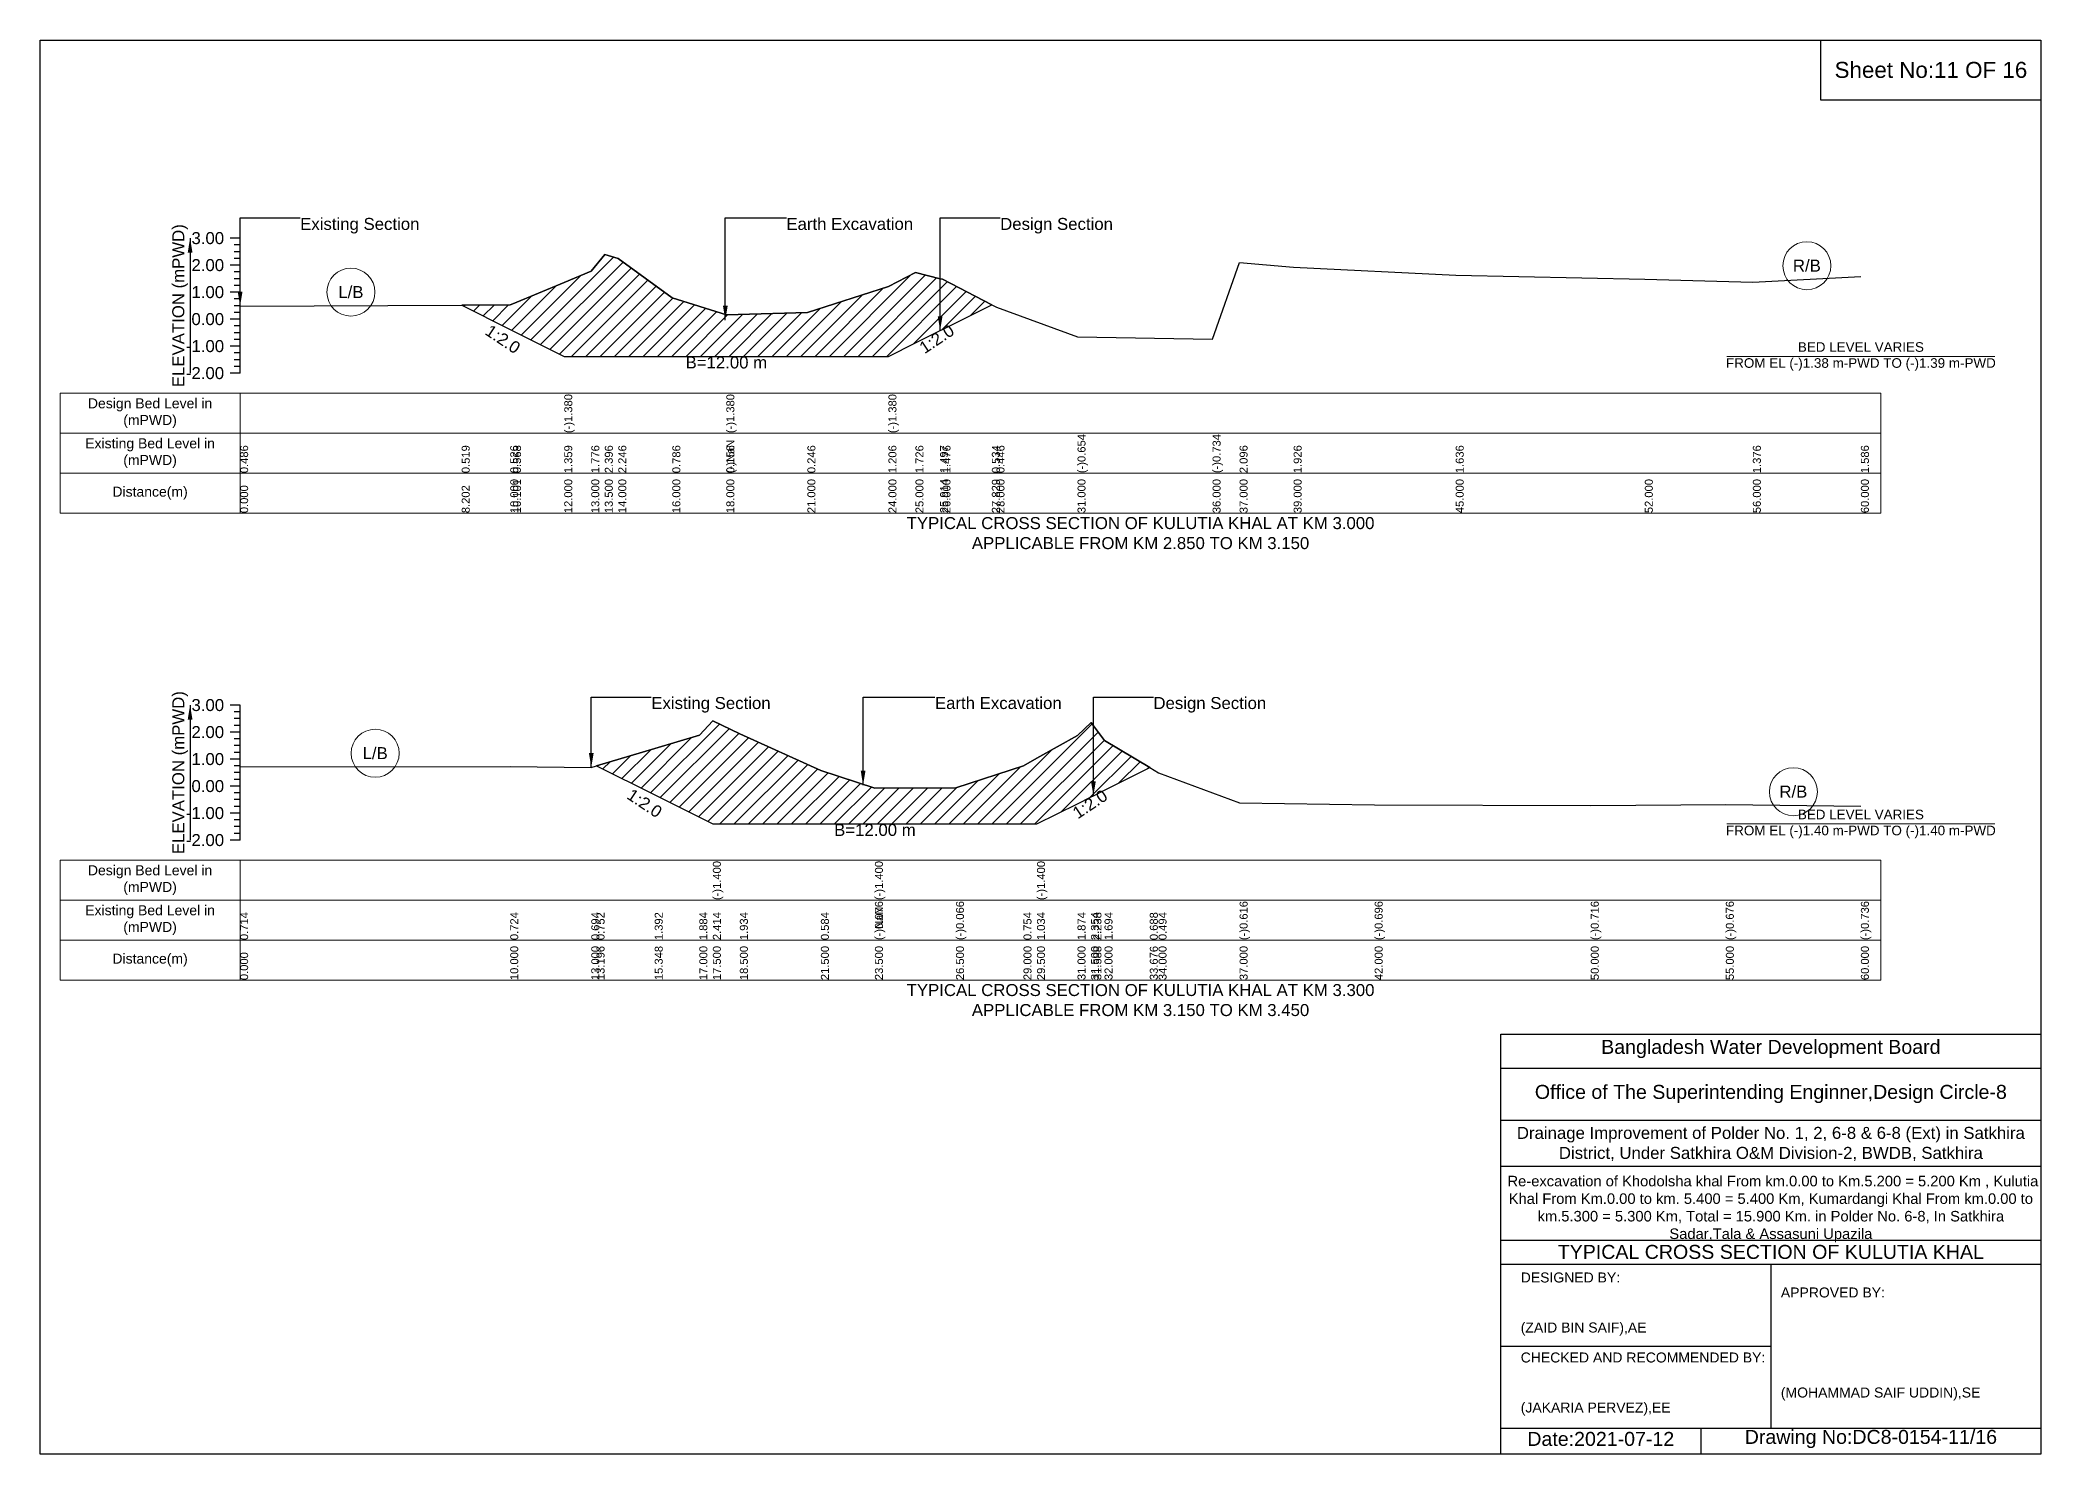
# Model space of a CAD drawing. Header units: inches. Extents: x 91000 to 568000, y -5656 to 0.
# Drawn here: x 350000 to 358000, y -5656 to 0 of the extents above; entities that cross this region are included whole.
import ezdxf

# ---------------------------------------------------------------- set-up
doc = ezdxf.new("R2010")
doc.units = ezdxf.units.IN
doc.header["$LTSCALE"] = 7
doc.header["$MEASUREMENT"] = 0
for name, color, linetype, lineweight in [('Cross section Data Border', 7, 'Continuous', 9), ('Cross Section Labels', 7, 'Continuous', 9), ('Existing_Bed_Level for Xsection', 7, 'Continuous', 25)]:
    doc.layers.add(name, color=color, linetype=linetype, lineweight=lineweight)
doc.styles.get("Standard").update_dxf_attribs({"font": 'arial.ttf'})
doc.dimstyles.get("Standard").update_dxf_attribs({"dimtxt": 0.18, "dimasz": 0.18, "dimexe": 0.18, "dimexo": 0.0625, "dimgap": 0.09, "dimtad": 0, "dimtih": 1, "dimtoh": 1, "dimdec": 4, "dimzin": 0, "dimdsep": 46, "dimtxsty": 'Standard', "dimcen": 0.09, "dimadec": 0, "dimazin": 0, "dimtfac": 1, "dimtdec": 4, "dimtofl": 0, "dimtmove": 0, "dimatfit": 3, "dimfxl": 1, "dimtolj": 1, "dimtzin": 0, "dimarcsym": 0})

msp = doc.modelspace()

# ---------------------------------------------------------------- hatches: boundary and pattern name
at = {"layer": 'Existing_Bed_Level for Xsection'}
h = msp.add_hatch(dxfattribs=at)
h.set_pattern_fill('ANSI31', color=256, scale=324, style=0)
h.paths.add_polyline_path([(351685.9, -1060.7), (351880, -1157.8), (351890.9, -1163.2), (352096, -1265.8), (352204, -1265.8), (352258, -1265.8), (352312, -1265.8), (352528, -1265.8), (352744, -1265.8), (353068, -1265.8), (353392, -1265.8), (353500, -1211.8), (353598.7, -1162.4), (353608, -1157.8), (353805.5, -1059), (353608, -957.3), (353598.7, -955), (353500, -930.3), (353392, -986.5), (353068, -1090.2), (352744, -1099.9), (352528, -1031.8), (352312, -874.2), (352258, -858), (352204, -924.9), (352096, -969.9), (351890.9, -1055.4), (351880, -1059.9)])
h = msp.add_hatch(dxfattribs=at)
h.set_pattern_fill('ANSI31', color=256, scale=324, style=0)
h.paths.add_polyline_path([(352225.1, -2903.3), (352457.6, -3019.5), (352636, -3108.7), (352690, -3135.7), (352798, -3135.7), (353122, -3135.7), (353338, -3135.7), (353662, -3135.7), (353932, -3135.7), (353986, -3135.7), (354148, -3054.7), (354202, -3027.7), (354211.5, -3023), (354256, -3000.7), (354437, -2910.2), (354256, -2801.6), (354211.5, -2742.9), (354202, -2730.3), (354148, -2782.1), (353986, -2872.8), (353932, -2903.1), (353662, -2991.6), (353338, -2992.7), (353122, -2921.4), (352798, -2775.6), (352690, -2723.8), (352636, -2781), (352457.6, -2834.1)])

# ---------------------------------------------------------------- linework, layer by layer
for points in [[(350000, 0), (358000, 0), (358000, -5656), (350000, -5656)], [(357120, 0), (358000, 0), (358000, -240), (357120, -240)]]:
    msp.add_lwpolyline(points, close=True)
for points in [[(355840, -5656), (355840, -3976), (358000, -3976)], [(355840, -4112), (358000, -4112)], [(355840, -4320), (358000, -4320)], [(355840, -4504), (358000, -4504)], [(355840, -4800), (358000, -4800)], [(355840, -4896), (358000, -4896)], [(356920, -4896), (356920, -5552)], [(355840, -5224), (356920, -5224)], [(355840, -5552), (358000, -5552)], [(356640, -5552), (356640, -5656)]]:
    msp.add_lwpolyline(points)
at = {"layer": 'Cross section Data Border'}
for points in [[(350080, -1412.7), (357360, -1412.7), (357360, -1892.7), (350080, -1892.7)], [(350080, -3280.5), (357360, -3280.5), (357360, -3760.5), (350080, -3760.5)]]:
    msp.add_lwpolyline(points, close=True, dxfattribs=at)
for points in [[(350800, -1412.7), (350800, -1892.7)], [(350080, -1572.7), (357360, -1572.7)], [(350080, -1732.7), (357360, -1732.7)], [(350800, -3280.5), (350800, -3760.5)], [(350080, -3440.5), (357360, -3440.5)], [(350080, -3600.5), (357360, -3600.5)]]:
    msp.add_lwpolyline(points, dxfattribs=at)
at = {"layer": 'Cross Section Labels'}
for points in [[(356744.2, -1265.8), (357815.8, -1265.8)], [(356744.2, -3135.7), (357815.8, -3135.7)]]:
    msp.add_lwpolyline(points, dxfattribs=at)
for centre in [(357064, -902.8), (351242.9, -1008.5), (351340, -2852.9), (357010, -3006.8)]:
    msp.add_circle(centre, 96, dxfattribs=at)
at = {"layer": 'Existing_Bed_Level for Xsection'}
for points in [[(350800, -792.7), (350760, -792.7)], [(350800, -1332.7), (350800, -1224.7), (350800, -1116.7), (350800, -1008.7), (350800, -900.7), (350800, -792.7)], [(350800, -819.7), (350776, -819.7)], [(350800, -846.7), (350776, -846.7)], [(350800, -873.7), (350776, -873.7)], [(350800, -1064.2), (351685.9, -1060.7), (351880, -1059.9), (351890.9, -1055.4), (352096, -969.9), (352096, -969.9), (352204, -924.9), (352258, -858), (352312, -874.2), (352528, -1031.8), (352744, -1099.9), (352744, -1099.9), (353068, -1090.2), (353392, -986.5), (353392, -986.5), (353500, -930.3), (353598.7, -955), (353608, -957.3), (353805.5, -1059), (353824, -1068.6), (354148, -1187.4), (354688, -1196), (354796, -890.4), (355012, -908.7), (355660, -940), (356416, -957.3), (356848, -968.1), (357280, -945.4)], [(350800, -900.7), (350760, -900.7)], [(350800, -927.7), (350776, -927.7)], [(350800, -954.7), (350776, -954.7)], [(350800, -1008.7), (350760, -1008.7)], [(350800, -981.7), (350776, -981.7)], [(350800, -1035.7), (350776, -1035.7)], [(350800, -1116.7), (350760, -1116.7)], [(350800, -1062.7), (350776, -1062.7)], [(350800, -1089.7), (350776, -1089.7)], [(350800, -1143.7), (350776, -1143.7)], [(350800, -1170.7), (350776, -1170.7)], [(350800, -1197.7), (350776, -1197.7)], [(350800, -1224.7), (350760, -1224.7)], [(350800, -1251.7), (350776, -1251.7)], [(350800, -1278.7), (350776, -1278.7)], [(350800, -1332.7), (350760, -1332.7)], [(350800, -1305.7), (350776, -1305.7)], [(350800, -2660.5), (350760, -2660.5)], [(350800, -2687.5), (350776, -2687.5)], [(350800, -2714.5), (350776, -2714.5)], [(350800, -3200.5), (350800, -3092.5), (350800, -2984.5), (350800, -2876.5), (350800, -2768.5), (350800, -2660.5)], [(350800, -2768.5), (350760, -2768.5)], [(350800, -2741.5), (350776, -2741.5)], [(350800, -2795.5), (350776, -2795.5)], [(350800, -2907.4), (351880, -2906.3), (352204, -2909.6), (352225.1, -2903.3), (352457.6, -2834.1), (352636, -2781), (352690, -2723.8), (352690, -2723.8), (352798, -2775.6), (353122, -2921.4), (353338, -2992.7), (353338, -2992.7), (353662, -2991.6), (353932, -2903.1), (353986, -2872.8), (353986, -2872.8), (354148, -2782.1), (354202, -2730.3), (354211.5, -2742.9), (354256, -2801.6), (354437, -2910.2), (354472, -2931.2), (354796, -3051), (355336, -3059.7), (356200, -3061.8), (356740, -3057.5), (357280, -3064)], [(350800, -2876.5), (350760, -2876.5)], [(350800, -2822.5), (350776, -2822.5)], [(350800, -2849.5), (350776, -2849.5)], [(350800, -2903.5), (350776, -2903.5)], [(350800, -2930.5), (350776, -2930.5)], [(350800, -2957.5), (350776, -2957.5)], [(350800, -2984.5), (350760, -2984.5)], [(350800, -3011.5), (350776, -3011.5)], [(350800, -3038.5), (350776, -3038.5)], [(350800, -3092.5), (350760, -3092.5)], [(350800, -3065.5), (350776, -3065.5)], [(350800, -3119.5), (350776, -3119.5)], [(350800, -3146.5), (350776, -3146.5)], [(350800, -3173.5), (350776, -3173.5)], [(350800, -3200.5), (350760, -3200.5)]]:
    msp.add_lwpolyline(points, dxfattribs=at)
for points in [[(351685.9, -1060.7), (351685.9, -1060.7), (351880, -1157.8), (351890.9, -1163.2), (352096, -1265.8), (352096, -1265.8), (352204, -1265.8), (352258, -1265.8), (352312, -1265.8), (352528, -1265.8), (352744, -1265.8), (352744, -1265.8), (353068, -1265.8), (353392, -1265.8), (353392, -1265.8), (353500, -1211.8), (353598.7, -1162.4), (353608, -1157.8), (353805.5, -1059), (353608, -957.3), (353598.7, -955), (353500, -930.3), (353392, -986.5), (353392, -986.5), (353068, -1090.2), (352744, -1099.9), (352744, -1099.9), (352528, -1031.8), (352312, -874.2), (352258, -858), (352204, -924.9), (352096, -969.9), (352096, -969.9), (351890.9, -1055.4), (351880, -1059.9), (351685.9, -1060.7)], [(352225.1, -2903.3), (352457.6, -3019.5), (352636, -3108.7), (352690, -3135.7), (352690, -3135.7), (352798, -3135.7), (353122, -3135.7), (353338, -3135.7), (353338, -3135.7), (353662, -3135.7), (353932, -3135.7), (353986, -3135.7), (353986, -3135.7), (354148, -3054.7), (354202, -3027.7), (354211.5, -3023), (354256, -3000.7), (354437, -2910.2), (354437, -2910.2), (354437, -2910.2), (354256, -2801.6), (354211.5, -2742.9), (354202, -2730.3), (354148, -2782.1), (353986, -2872.8), (353986, -2872.8), (353932, -2903.1), (353662, -2991.6), (353338, -2992.7), (353338, -2992.7), (353122, -2921.4), (352798, -2775.6), (352690, -2723.8), (352690, -2723.8), (352636, -2781), (352457.6, -2834.1)]]:
    msp.add_lwpolyline(points, close=True, dxfattribs=at)

# ---------------------------------------------------------------- texts
at = {"attachment_point": 5}
for s, insert, char_height in [('Sheet No:11 OF 16', (357560, -120), 64), ('Bangladesh Water Development Board', (356920, -4036), 56), ('Office of The Superintending Enginner,Design Circle-8', (356920, -4216), 56)]:
    msp.add_mtext(s, dxfattribs=dict(at, insert=insert, char_height=char_height))
for s, insert, char_height, width, attachment_point in [('Drainage Improvement of Polder No. 1, 2, 6-8 & 6-8 (Ext) in Satkhira District, Under Satkhira O&M Division-2, BWDB, Satkhira', (356920, -4416), 48, 2240, 5), (' Re-excavation of Khodolsha khal From km.0.00 to Km.5.200 = 5.200 Km , Kulutia Khal From Km.0.00 to km. 5.400 = 5.400 Km, Kumardangi Khal From km.0.00 to km.5.300 = 5.300 Km, Total = 15.900 Km. in Polder No. 6-8, In Satkhira Sadar,Tala & Assasuni Upazila', (356920, -4676), 42.1524, 2160, 5), ('TYPICAL CROSS SECTION OF KULUTIA KHAL', (356920, -4848), 56, 2240, 5), ('DESIGNED BY:^J^J^J(ZAID BIN SAIF),AE', (355920, -5056), 40, 1120, 4), ('APPROVED BY:^J^J^J^J^J^J(MOHAMMAD SAIF UDDIN),SE', (356960, -5216), 40, 1120, 4), ('CHECKED AND RECOMMENDED BY:^J^J^J(JAKARIA PERVEZ),EE', (355920, -5376), 40, 1120, 4), ('Date:2021-07-12', (356240, -5596), 56, 1120, 5), ('Drawing No:DC8-0154-11/16', (357320, -5596), 56, 1760, 5)]:
    msp.add_mtext(s, dxfattribs=dict(insert=insert, char_height=char_height, width=width, attachment_point=attachment_point))
at = {"layer": 'Cross section Data Border', "char_height": 40, "width": 640, "attachment_point": 5}
for s, insert in [('Design Bed Level in (mPWD)', (350440, -1492.7)), ('Existing Bed Level in (mPWD)', (350440, -1652.7)), ('Distance(m)', (350440, -1812.7)), ('Design Bed Level in (mPWD)', (350440, -3360.5)), ('Existing Bed Level in (mPWD)', (350440, -3520.5)), ('Distance(m)', (350440, -3680.5))]:
    msp.add_mtext(s, dxfattribs=dict(at, insert=insert))
at = {"layer": 'Cross Section Labels'}
for s, insert, char_height, attachment_point in [('Existing Section', (351040, -711.7), 48, 1), ('Earth Excavation', (352984, -711.7), 48, 1), ('Design Section', (353838.7, -711.7), 48, 1), ('R/B', (357064, -902.8), 48, 5), ('L/B', (351242.9, -1008.5), 48, 5), ('B=12.00 m', (352744, -1265.8), 48, 2), ('BED LEVEL VARIES ^JFROM EL (-)1.38 m-PWD TO (-)1.39 m-PWD', (357280, -1265.8), 38.4, 5), ('TYPICAL CROSS SECTION OF KULUTIA KHAL AT KM 3.000^JAPPLICABLE FROM KM 2.850 TO KM 3.150', (354400, -1972.7), 48, 5), ('Existing Section', (352444, -2628.1), 48, 1), ('Earth Excavation', (353578, -2628.1), 48, 1), ('Design Section', (354451.5, -2628.1), 48, 1), ('L/B', (351340, -2852.9), 48, 5), ('R/B', (357010, -3006.8), 48, 5), ('BED LEVEL VARIES ^JFROM EL (-)1.40 m-PWD TO (-)1.40 m-PWD', (357280, -3135.7), 38.4, 5), ('B=12.00 m', (353338, -3135.7), 48, 2), ('TYPICAL CROSS SECTION OF KULUTIA KHAL AT KM 3.300^JAPPLICABLE FROM KM 3.150 TO KM 3.450', (354400, -3840.5), 48, 5)]:
    msp.add_mtext(s, dxfattribs=dict(at, insert=insert, char_height=char_height, attachment_point=attachment_point))
at = {"layer": 'Cross Section Labels', "char_height": 48, "attachment_point": 2}
for insert, rotation in [((351863.9, -1176.7), 326.30993), ((353571.7, -1175.9), 33.69007), ((352430.6, -3033), 326.30993), ((354184.5, -3036.5), 33.69007)]:
    msp.add_mtext('1:2.0', dxfattribs=dict(at, insert=insert, rotation=rotation))
at = {"layer": 'Existing_Bed_Level for Xsection', "rotation": 90}
for s, insert, char_height, attachment_point in [('ELEVATION (mPWD)', (350560, -1062.7), 48, 5), ('(-)1.380', (352096, -1572.7), 32, 1), ('(-)1.380', (352744, -1572.7), 32, 1), ('(-)1.380', (353392, -1572.7), 32, 1), ('(-)0.654', (354148, -1732.7), 32, 1), ('(-)0.734', (354688, -1732.7), 32, 1), ('0.486', (350800, -1732.7), 32, 1), ('0.519', (351685.9, -1732.7), 32, 1), ('0.526', (351880, -1732.7), 32, 1), ('0.568', (351890.9, -1732.7), 32, 1), ('1.359', (352096, -1732.7), 32, 1), ('1.359', (352096, -1732.7), 32, 1), ('1.359', (352096, -1732.7), 32, 1), ('1.776', (352204, -1732.7), 32, 1), ('2.396', (352258, -1732.7), 32, 1), ('2.246', (352312, -1732.7), 32, 1), ('0.786', (352528, -1732.7), 32, 1), ('(-)NaN', (352744, -1732.7), 32, 1), ('(-)NaN', (352744, -1732.7), 32, 1), ('0.156', (352744, -1732.7), 32, 1), ('0.156', (352744, -1732.7), 32, 1), ('0.246', (353068, -1732.7), 32, 1), ('1.206', (353392, -1732.7), 32, 1), ('1.206', (353392, -1732.7), 32, 1), ('1.726', (353500, -1732.7), 32, 1), ('1.497', (353598.7, -1732.7), 32, 1), ('1.476', (353608, -1732.7), 32, 1), ('1.476', (353608, -1732.7), 32, 1), ('0.534', (353805.5, -1732.7), 32, 1), ('0.446', (353824, -1732.7), 32, 1), ('2.096', (354796, -1732.7), 32, 1), ('1.926', (355012, -1732.7), 32, 1), ('1.636', (355660, -1732.7), 32, 1), ('1.376', (356848, -1732.7), 32, 1), ('1.586', (357280, -1732.7), 32, 1), ('10.000', (351880, -1892.7), 32, 1), ('10.101', (351890.9, -1892.7), 32, 1), ('12.000', (352096, -1892.7), 32, 1), ('12.000', (352096, -1892.7), 32, 1), ('12.000', (352096, -1892.7), 32, 1), ('13.000', (352204, -1892.7), 32, 1), ('13.500', (352258, -1892.7), 32, 1), ('14.000', (352312, -1892.7), 32, 1), ('16.000', (352528, -1892.7), 32, 1), ('18.000', (352744, -1892.7), 32, 1), ('18.000', (352744, -1892.7), 32, 1), ('18.000', (352744, -1892.7), 32, 1), ('21.000', (353068, -1892.7), 32, 1), ('24.000', (353392, -1892.7), 32, 1), ('24.000', (353392, -1892.7), 32, 1), ('24.000', (353392, -1892.7), 32, 1), ('25.000', (353500, -1892.7), 32, 1), ('25.914', (353598.7, -1892.7), 32, 1), ('26.000', (353608, -1892.7), 32, 1), ('27.829', (353805.5, -1892.7), 32, 1), ('28.000', (353824, -1892.7), 32, 1), ('31.000', (354148, -1892.7), 32, 1), ('36.000', (354688, -1892.7), 32, 1), ('37.000', (354796, -1892.7), 32, 1), ('39.000', (355012, -1892.7), 32, 1), ('45.000', (355660, -1892.7), 32, 1), ('52.000', (356416, -1892.7), 32, 1), ('56.000', (356848, -1892.7), 32, 1), ('60.000', (357280, -1892.7), 32, 1), ('0.000', (350800, -1892.7), 32, 1), ('8.202', (351685.9, -1892.7), 32, 1), ('ELEVATION (mPWD)', (350560, -2930.5), 48, 5), ('(-)1.400', (352690, -3440.5), 32, 1), ('(-)1.400', (353338, -3440.5), 32, 1), ('(-)1.400', (353986, -3440.5), 32, 1), ('0.714', (350800, -3600.5), 32, 1), ('0.724', (351880, -3600.5), 32, 1), ('0.694', (352204, -3600.5), 32, 1), ('0.752', (352225.1, -3600.5), 32, 1), ('1.392', (352457.6, -3600.5), 32, 1), ('1.884', (352636, -3600.5), 32, 1), ('2.414', (352690, -3600.5), 32, 1), ('2.414', (352690, -3600.5), 32, 1), ('2.414', (352690, -3600.5), 32, 1), ('1.934', (352798, -3600.5), 32, 1), ('0.584', (353122, -3600.5), 32, 1), ('(-)0.076', (353338, -3600.5), 32, 1), ('(-)0.076', (353338, -3600.5), 32, 1), ('(-)NaN', (353338, -3600.5), 32, 1), ('(-)NaN', (353338, -3600.5), 32, 1), ('(-)0.066', (353662, -3600.5), 32, 1), ('0.754', (353932, -3600.5), 32, 1), ('1.034', (353986, -3600.5), 32, 1), ('1.034', (353986, -3600.5), 32, 1), ('1.874', (354148, -3600.5), 32, 1), ('2.354', (354202, -3600.5), 32, 1), ('2.238', (354211.5, -3600.5), 32, 1), ('1.694', (354256, -3600.5), 32, 1), ('0.688', (354437, -3600.5), 32, 1), ('0.494', (354472, -3600.5), 32, 1), ('(-)0.616', (354796, -3600.5), 32, 1), ('(-)0.696', (355336, -3600.5), 32, 1), ('(-)0.716', (356200, -3600.5), 32, 1), ('(-)0.676', (356740, -3600.5), 32, 1), ('(-)0.736', (357280, -3600.5), 32, 1), ('0.000', (350800, -3760.5), 32, 1), ('10.000', (351880, -3760.5), 32, 1), ('13.000', (352204, -3760.5), 32, 1), ('13.196', (352225.1, -3760.5), 32, 1), ('15.348', (352457.6, -3760.5), 32, 1), ('17.000', (352636, -3760.5), 32, 1), ('17.500', (352690, -3760.5), 32, 1), ('17.500', (352690, -3760.5), 32, 1), ('17.500', (352690, -3760.5), 32, 1), ('18.500', (352798, -3760.5), 32, 1), ('21.500', (353122, -3760.5), 32, 1), ('23.500', (353338, -3760.5), 32, 1), ('23.500', (353338, -3760.5), 32, 1), ('23.500', (353338, -3760.5), 32, 1), ('26.500', (353662, -3760.5), 32, 1), ('29.000', (353932, -3760.5), 32, 1), ('29.500', (353986, -3760.5), 32, 1), ('29.500', (353986, -3760.5), 32, 1), ('29.500', (353986, -3760.5), 32, 1), ('31.000', (354148, -3760.5), 32, 1), ('31.500', (354202, -3760.5), 32, 1), ('31.588', (354211.5, -3760.5), 32, 1), ('32.000', (354256, -3760.5), 32, 1), ('33.676', (354437, -3760.5), 32, 1), ('34.000', (354472, -3760.5), 32, 1), ('37.000', (354796, -3760.5), 32, 1), ('42.000', (355336, -3760.5), 32, 1), ('50.000', (356200, -3760.5), 32, 1), ('55.000', (356740, -3760.5), 32, 1), ('60.000', (357280, -3760.5), 32, 1)]:
    msp.add_mtext(s, dxfattribs=dict(at, insert=insert, char_height=char_height, attachment_point=attachment_point))
at = {"layer": 'Existing_Bed_Level for Xsection', "char_height": 48, "attachment_point": 6}
for s, insert in [('3.00', (350736, -792.7)), ('2.00', (350736, -900.7)), ('1.00', (350736, -1008.7)), ('0.00', (350736, -1116.7)), ('-1.00', (350736, -1224.7)), ('-2.00', (350736, -1332.7)), ('3.00', (350736, -2660.5)), ('2.00', (350736, -2768.5)), ('1.00', (350736, -2876.5)), ('0.00', (350736, -2984.5)), ('-1.00', (350736, -3092.5)), ('-2.00', (350736, -3200.5))]:
    msp.add_mtext(s, dxfattribs=dict(at, insert=insert))

# ---------------------------------------------------------------- leaders
at = {"layer": 'Cross Section Labels', "annotation_type": 0, "has_hookline": 1, "hookline_direction": 0}
for points, text_width in [([(350800, -1064.2), (350800, -711.7), (351039.9, -711.7)], 467.2), ([(352739.9, -1120.5), (352739.9, -711.7), (352983.9, -711.7)], 497), ([(353598.7, -1162.4), (353598.7, -711.7), (353838.7, -711.7)], 441.2), ([(352204, -2909.6), (352204, -2628.1), (352443.9, -2628.1)], 467.2), ([(353290.7, -2980.7), (353290.7, -2628.1), (353577.9, -2628.1)], 497), ([(354211.5, -3023), (354211.5, -2628.1), (354451.4, -2628.1)], 441.2)]:
    msp.add_leader(points, dimstyle='Standard', override={"dimasz": 57.6}, dxfattribs=dict(at, text_width=text_width))
at = {"layer": 'Existing_Bed_Level for Xsection'}
for points in [[(350600, -792.7), (350600, -1332.7)], [(350600, -2660.5), (350600, -3200.5)]]:
    msp.add_leader(points, dimstyle='Standard', override={"dimasz": 57.6}, dxfattribs=at)

doc.saveas('drawing.dxf')
